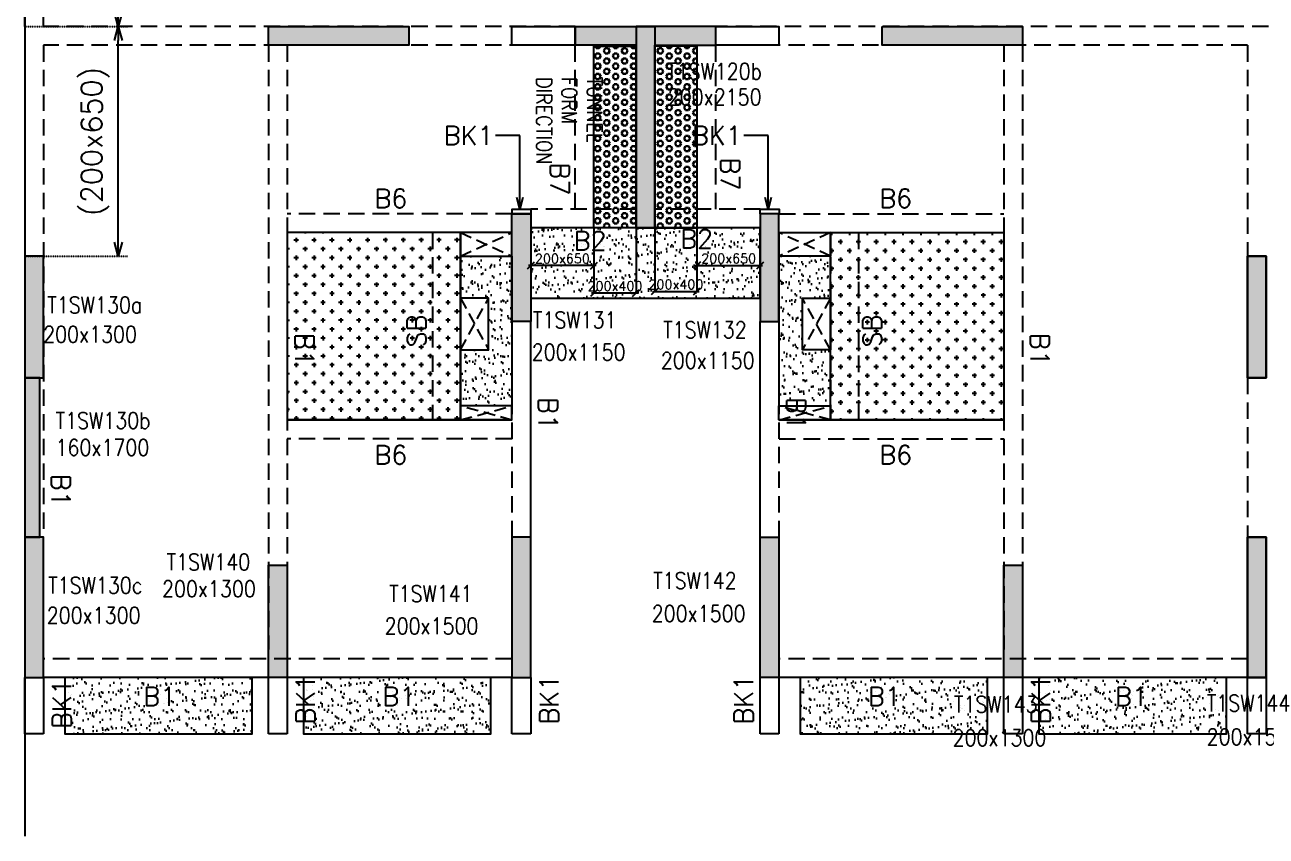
# Model space of a CAD drawing. Header units: millimetres. Extents: x 1078357 to 2594950, y -5122486 to -4636555.
# Drawn here: x 1514224 to 1527475, y -4671650 to -4662989 of the extents above; entities that cross this region are included whole.
import ezdxf

# ---------------------------------------------------------------- set-up
doc = ezdxf.new("R2010")
doc.units = ezdxf.units.MM
doc.header["$PDMODE"] = 35
for name, pattern in [('CONTINOUS', [0]), ('DOT', [0.25, 0, -0.25]), ('HIDDEN', [0.375, 0.25, -0.125]), ('New Retail block$0$CONTINOUS', [0])]:
    doc.linetypes.add(name, pattern=pattern)
doc.layers.get('0').update_dxf_attribs({"lineweight": 0})
doc.layers.get('Defpoints').update_dxf_attribs({"lineweight": 0})
for name, color, linetype, lineweight in [('A-_ANOTDIMA_D-', 6, 'Continuous', 13), ('COL. NO.', 30, 'Continuous', 25), ('COL. SIZE', 7, 'Continuous', 25), ('DIM', 9, 'Continuous', 25), ('HATCH', 8, 'Continuous', 30)]:
    doc.layers.add(name, color=color, linetype=linetype, lineweight=lineweight)
for name, color, linetype in [('B-200x325', 201, 'HIDDEN'), ('DROP SLAB', 8, 'Continuous'), ('EXPANSION JOINT', 10, 'HIDDEN'), ('NON STR. RCC WALL', 6, 'Continuous'), ('S-BEAM', 3, 'HIDDEN'), ('S-BEAM NO.', 6, 'Continuous'), ('S-COLUMN', 1, 'Continuous'), ('S-CUTOUT', 8, 'HIDDEN'), ('S-DIM', 2, 'Continuous'), ('S-SLAB-PROJECTION', 54, 'New Retail block$0$CONTINOUS'), ('SLAB FOLD', 8, 'Continuous'), ('TEXT', 7, 'Continuous')]:
    doc.layers.add(name, color=color, linetype=linetype)
doc.styles.add('Roman', font='romans')
doc.styles.add('ROMANS', font='romans.shx', dxfattribs={"width": 0.85})
doc.dimstyles.new('HARESH', dxfattribs={"dimtxt": 150, "dimasz": 75, "dimexe": 0, "dimexo": 0, "dimgap": 25, "dimtad": 1, "dimdec": 0, "dimdsep": 46, "dimtxsty": 'Roman', "dimblk": 'OBLIQUE', "dimcen": 225, "dimdle": 25, "dimclrd": 2, "dimclre": 2, "dimclrt": 7, "dimadec": 8, "dimazin": 1, "dimtfac": 1, "dimtdec": 0, "dimtmove": 0, "dimatfit": 0, "dimfxl": 1, "dimlwd": -1, "dimlwe": -1, "dimarcsym": 0})
pattern_1 = [(180, (374974.816, 211966.337), (-7e-15, -54.99261315), [31.75, -63.5]), (300, (374974.816, 211966.337), (47.625, 27.4963066), [31.75, -63.5]), (240, (374943.066, 211966.337), (47.625, -27.4963066), [31.75, -63.5])]

# ---------------------------------------------------------------- blocks, each defined once
blk = doc.blocks.new('_Open30')
at = {"color": 0, "linetype": 'ByBlock', "lineweight": -2}
for p, q in [((-1, 0.268), (0, 0)), ((0, 0), (-1, -0.268)), ((0, 0), (-1, 0))]:
    blk.add_line(p, q, dxfattribs=at)
blk = doc.blocks.new('*D1573')
at = {"layer": 'Defpoints', "color": 0, "linetype": 'CONTINOUS', "ltscale": 0.5, "transparency": 16777216}
for p in [(1514225, -4663008, 0), (1515222, -4663008), (1514225, -4665458, 0)]:
    blk.add_point(p, dxfattribs=at)
at = {"layer": 'S-DIM', "color": 2, "linetype": 'DOT', "ltscale": 0.5, "transparency": 16777216}
for p, q in [((1514225, -4663008), (1515322, -4663008)), ((1514225, -4665458), (1515322, -4665458))]:
    blk.add_line(p, q, dxfattribs=at)
at = {"layer": 'S-DIM', "color": 2, "linetype": 'CONTINOUS', "ltscale": 0.5, "transparency": 16777216}
blk.add_line((1515222, -4665308), (1515222, -4663158), dxfattribs=at)
at = {"layer": 'S-DIM', "color": 2, "linetype": 'CONTINOUS', "ltscale": 0.5, "transparency": 16777216, "xscale": 150, "yscale": 150, "zscale": 150}
for p, rotation in [((1515222, -4663008), 90), ((1515222, -4665458), 270)]:
    blk.add_blockref('_Open30', p, dxfattribs=dict(at, rotation=rotation))
at = {"layer": 'S-DIM', "color": 7, "linetype": 'CONTINOUS', "ltscale": 0.5, "transparency": 16777216, "insert": (1514975, -4664233), "char_height": 225, "attachment_point": 5, "rotation": 90, "style": 'Roman'}
blk.add_mtext('(200x650)', dxfattribs=at)
blk = doc.blocks.new('*D1574')
at = {"layer": 'Defpoints', "color": 0, "linetype": 'CONTINOUS', "ltscale": 0.5, "transparency": 16777216}
for p in [(1514225, -4661008, 0), (1514225, -4663008, 0), (1515222, -4663008)]:
    blk.add_point(p, dxfattribs=at)
at = {"layer": 'S-DIM', "color": 2, "linetype": 'DOT', "ltscale": 0.5, "transparency": 16777216}
for p, q in [((1514225, -4661008), (1515322, -4661008)), ((1514225, -4663008), (1515322, -4663008))]:
    blk.add_line(p, q, dxfattribs=at)
at = {"layer": 'S-DIM', "color": 2, "linetype": 'CONTINOUS', "ltscale": 0.5, "transparency": 16777216}
blk.add_line((1515222, -4661158), (1515222, -4662858), dxfattribs=at)
at = {"layer": 'S-DIM', "color": 2, "linetype": 'CONTINOUS', "ltscale": 0.5, "transparency": 16777216, "xscale": 150, "yscale": 150, "zscale": 150}
for p, rotation in [((1515222, -4661008), 90), ((1515222, -4663008), 270)]:
    blk.add_blockref('_Open30', p, dxfattribs=dict(at, rotation=rotation))
at = {"layer": 'S-DIM', "color": 7, "linetype": 'CONTINOUS', "ltscale": 0.5, "transparency": 16777216, "insert": (1514975, -4662008), "char_height": 225, "attachment_point": 5, "rotation": 90, "style": 'Roman'}
blk.add_mtext('(200x450)', dxfattribs=at)
blk = doc.blocks.new('_Oblique')
at = {"color": 0, "linetype": 'ByBlock', "lineweight": -2}
blk.add_line((-0.5, -0.5), (0.5, 0.5), dxfattribs=at)
blk = doc.blocks.new('*D1215')
at = {"layer": 'Defpoints', "color": 0, "ltscale": 700, "transparency": 16777216}
for p in [(1520299, -4665158, 0), (1520749, -4665158, 0), (1520299, -4665853)]:
    blk.add_point(p, dxfattribs=at)
at = {"layer": 'DIM', "color": 2, "ltscale": 700, "transparency": 16777216}
for p, q in [((1520299, -4665158), (1520299, -4665853)), ((1520749, -4665158), (1520749, -4665853)), ((1520774, -4665853), (1520274, -4665853))]:
    blk.add_line(p, q, dxfattribs=at)
at = {"layer": 'DIM', "color": 2, "ltscale": 700, "transparency": 16777216, "xscale": 75, "yscale": 75, "zscale": 75, "rotation": 180}
blk.add_blockref('_Oblique', (1520299, -4665853), dxfattribs=at)
at = {"layer": 'DIM', "color": 2, "ltscale": 700, "transparency": 16777216, "xscale": 75, "yscale": 75, "zscale": 75}
blk.add_blockref('_Oblique', (1520749, -4665853), dxfattribs=at)
at = {"layer": 'DIM', "color": 7, "ltscale": 700, "transparency": 16777216, "insert": (1520524, -4665778), "char_height": 150, "attachment_point": 5, "style": 'Roman'}
blk.add_mtext('{\\H0.666667x;200x400}', dxfattribs=at)
blk = doc.blocks.new('*D1216')
at = {"layer": 'Defpoints', "color": 0, "ltscale": 700, "transparency": 16777216}
for p in [(1519624, -4665158, 0), (1520299, -4665158, 0), (1519624, -4665560)]:
    blk.add_point(p, dxfattribs=at)
at = {"layer": 'DIM', "color": 2, "ltscale": 700, "transparency": 16777216}
for p, q in [((1519624, -4665158), (1519624, -4665560)), ((1520299, -4665158), (1520299, -4665560)), ((1520324, -4665560), (1519599, -4665560))]:
    blk.add_line(p, q, dxfattribs=at)
at = {"layer": 'DIM', "color": 2, "ltscale": 700, "transparency": 16777216, "xscale": 75, "yscale": 75, "zscale": 75, "rotation": 180}
blk.add_blockref('_Oblique', (1519624, -4665560), dxfattribs=at)
at = {"layer": 'DIM', "color": 2, "ltscale": 700, "transparency": 16777216, "xscale": 75, "yscale": 75, "zscale": 75}
blk.add_blockref('_Oblique', (1520299, -4665560), dxfattribs=at)
at = {"layer": 'DIM', "color": 7, "ltscale": 700, "transparency": 16777216, "insert": (1519962, -4665485), "char_height": 150, "attachment_point": 5, "style": 'Roman'}
blk.add_mtext('{\\H0.666667x;200x650}', dxfattribs=at)
blk = doc.blocks.new('*D1217')
at = {"layer": 'Defpoints', "color": 0, "ltscale": 700, "transparency": 16777216}
for p in [(1520949, -4665158, 0), (1521399, -4665158, 0), (1521399, -4665835)]:
    blk.add_point(p, dxfattribs=at)
at = {"layer": 'DIM', "color": 2, "ltscale": 700, "transparency": 16777216}
for p, q in [((1520949, -4665158), (1520949, -4665835)), ((1521399, -4665158), (1521399, -4665835)), ((1520924, -4665835), (1521424, -4665835))]:
    blk.add_line(p, q, dxfattribs=at)
at = {"layer": 'DIM', "color": 2, "ltscale": 700, "transparency": 16777216, "xscale": 75, "yscale": 75, "zscale": 75, "rotation": 180}
blk.add_blockref('_Oblique', (1520949, -4665835), dxfattribs=at)
at = {"layer": 'DIM', "color": 2, "ltscale": 700, "transparency": 16777216, "xscale": 75, "yscale": 75, "zscale": 75}
blk.add_blockref('_Oblique', (1521399, -4665835), dxfattribs=at)
at = {"layer": 'DIM', "color": 7, "ltscale": 700, "transparency": 16777216, "insert": (1521174, -4665760), "char_height": 150, "attachment_point": 5, "style": 'Roman'}
blk.add_mtext('{\\H0.666667x;200x400}', dxfattribs=at)
blk = doc.blocks.new('*D1218')
at = {"layer": 'Defpoints', "color": 0, "ltscale": 700, "transparency": 16777216}
for p in [(1521399, -4665158, 0), (1522074, -4665158, 0), (1522074, -4665558)]:
    blk.add_point(p, dxfattribs=at)
at = {"layer": 'DIM', "color": 2, "ltscale": 700, "transparency": 16777216}
for p, q in [((1521399, -4665158), (1521399, -4665558)), ((1522074, -4665158), (1522074, -4665558)), ((1521374, -4665558), (1522099, -4665558))]:
    blk.add_line(p, q, dxfattribs=at)
at = {"layer": 'DIM', "color": 2, "ltscale": 700, "transparency": 16777216, "xscale": 75, "yscale": 75, "zscale": 75, "rotation": 180}
blk.add_blockref('_Oblique', (1521399, -4665558), dxfattribs=at)
at = {"layer": 'DIM', "color": 2, "ltscale": 700, "transparency": 16777216, "xscale": 75, "yscale": 75, "zscale": 75}
blk.add_blockref('_Oblique', (1522074, -4665558), dxfattribs=at)
at = {"layer": 'DIM', "color": 7, "ltscale": 700, "transparency": 16777216, "insert": (1521737, -4665483), "char_height": 150, "attachment_point": 5, "style": 'Roman'}
blk.add_mtext('{\\H0.666667x;200x650}', dxfattribs=at)
blk = doc.blocks.new('G$CD63B60BD')
at = {"layer": 'COL. NO.', "linetype": 'Continuous', "style": 'ROMANS', "width": 0.85}
for s, p in [('T1SW120b', (51580, 6384, -320)), ('T1SW130a', (44965, 3891, -320)), ('T1SW131', (50148, 3730, -320)), ('T1SW132', (51538, 3625, -320)), ('T1SW130b', (45053, 2657, -320)), ('T1SW140', (46238, 1147, -320)), ('T1SW130c', (44974, 898, -323)), ('T1SW142', (51431, 949, -320)), ('T1SW141', (48613, 809, -320)), ('T1SW143', (54642, -372, -320)), ('T1SW144', (57341, -360, -320))]:
    blk.add_text(s, height=175, dxfattribs=at).set_placement(p)
at = {"layer": 'COL. SIZE', "linetype": 'Continuous', "style": 'ROMANS', "width": 0.85}
for s, p in [('200x2150', (51588, 6110, -320)), ('200x1300', (44921, 3577, -320)), ('200x1150', (50136, 3387, -320)), ('200x1150', (51514, 3298, -320)), ('160x1700', (45053, 2369, -320)), ('200x1300', (46190, 861, -320)), ('200x1300', (44959, 577, -323)), ('200x1500', (51417, 597, -320)), ('200x1500', (48566, 464, -320)), ('200x1300', (54628, -730, -320)), ('200x1500', (57340, -720, -320))]:
    blk.add_text(s, height=175, dxfattribs=at).set_placement(p)

msp = doc.modelspace()

# ---------------------------------------------------------------- hatches: boundary and pattern name
at = {"layer": 'DROP SLAB'}
h = msp.add_hatch(dxfattribs=at)
h.set_pattern_fill('CROSS', color=8, scale=15, angle=0.03079)
h.set_pattern_definition([(180.03079016, (-6183816.22, 28119725.3), (-95.19879988, -95.3011726), [47.625, -142.875]), (270.03079016, (-6183840.05, 28119749.1), (95.3011726, -95.19879988), [47.625, -142.875])])
h.paths.add_polyline_path([(1518874.4, -4665207.8), (1517024.3, -4665207.8), (1517024.3, -4667207.6), (1518874.4, -4667207.6)])
h = msp.add_hatch(dxfattribs=at)
h.set_pattern_fill('CROSS', color=8, scale=15, angle=0.03079)
h.set_pattern_definition([(180.03079016, (-5086591.51, 23435706.12), (-95.19879988, -95.3011726), [47.625, -142.875]), (270.03079016, (-5086615.33, 23435729.92), (95.3011726, -95.19879988), [47.625, -142.875])])
h.paths.add_polyline_path([(1522824.3, -4665207.8), (1524674.3, -4665207.8), (1524674.3, -4667207.6), (1522824.3, -4667207.6)])
at = {"layer": 'HATCH', "ltscale": 1000}
h = msp.add_hatch(dxfattribs=at)
h.set_pattern_fill('HEX', color=8, scale=10, angle=180)
h.set_pattern_definition(pattern_1)
h.paths.add_polyline_path([(1520749.5, -4663218.5), (1520299.5, -4663218.5), (1520299.5, -4665157.8), (1520749.5, -4665157.8)])
h = msp.add_hatch(dxfattribs=at)
h.set_pattern_fill('HEX', color=8, scale=10, angle=180)
h.set_pattern_definition(pattern_1)
h.paths.add_polyline_path([(1520949.9, -4663218.5), (1521399.9, -4663218.5), (1521399.9, -4665157.8), (1520949.9, -4665157.8)])
at = {"layer": 'HATCH'}
h = msp.add_hatch(dxfattribs=at)
h.set_pattern_fill('AR-SAND', color=8, scale=3, angle=179.97015)
h.set_pattern_definition([(37.47015413, (-3591658.38, 18701550.74), (-4.72361136, 146.8264517), [0, -115.824, 0, -129.54, 0, -123.825]), (7.4701541, (-3591658.38, 18701550.74), (134.9689868, 214.9772528), [0, -62.484, 0, -104.394, 0, -40.005]), (327.4701541, (-3591752.11, 18701550.79), (237.2979035, 0.3075449), [0, -38.1, 0, -137.16, 0, -179.07]), (317.4701541, (-3591752.1, 18701550.79), (229.1017424, 66.759465), [0, -19.05, 0, -89.916, 0, -102.87])])
h.paths.add_polyline_path([(1522074.6, -4665157.8), (1519624.6, -4665157.8), (1519624.6, -4665757.9), (1522074.6, -4665757.9)])
h = msp.add_hatch(dxfattribs=at)
h.set_pattern_fill('AR-SAND', color=8, scale=3, angle=179.97015)
h.set_pattern_definition([(37.47015413, (-3591658.29, 18701550.74), (-4.72361136, 146.8264517), [0, -115.824, 0, -129.54, 0, -123.825]), (7.4701541, (-3591658.3, 18701550.74), (134.9689868, 214.9772528), [0, -62.484, 0, -104.394, 0, -40.005]), (327.4701541, (-3591752.02, 18701550.79), (237.2979035, 0.3075449), [0, -38.1, 0, -137.16, 0, -179.07]), (317.4701541, (-3591752.02, 18701550.79), (229.1017424, 66.759465), [0, -19.05, 0, -89.916, 0, -102.87])])
h.paths.add_polyline_path([(1522074.7, -4665157.8), (1519624.7, -4665157.8), (1519624.7, -4665907.8), (1522074.7, -4665907.8)])
h = msp.add_hatch(dxfattribs=at)
h.set_pattern_fill('AR-SAND', color=8, scale=3, angle=359.97015)
h.set_pattern_definition([(37.47015413, (-4699394.48, 23609517.68), (-4.72361136, 146.8264517), [0, -115.824, 0, -129.54, 0, -123.825]), (7.4701541, (-4699394.48, 23609517.68), (134.9689868, 214.9772528), [0, -62.484, 0, -104.394, 0, -40.005]), (327.47015413, (-4699488.2, 23609517.73), (237.29790347, 0.3075449), [0, -38.1, 0, -137.16, 0, -179.07]), (317.4701541, (-4699488.2, 23609517.73), (229.1017424, 66.759465), [0, -19.05, 0, -89.916, 0, -102.87])])
h.paths.add_polyline_path([(1519423.6, -4667057.9), (1518873.6, -4667057.9), (1518873.6, -4666457.9), (1519173.6, -4666457.9), (1519173.6, -4665907.9), (1518873.6, -4665908), (1518873.6, -4665457.9), (1519423.6, -4665457.9)])
h = msp.add_hatch(dxfattribs=at)
h.set_pattern_fill('AR-SAND', color=8, scale=3, angle=180.02985)
h.set_pattern_definition([(37.47015413, (-4699393.71, 23609517.6), (-4.72361136, 146.8264517), [0, -115.824, 0, -129.54, 0, -123.825]), (7.4701541, (-4699393.7, 23609517.6), (134.9689868, 214.9772528), [0, -62.484, 0, -104.394, 0, -40.005]), (327.47015413, (-4699487.43, 23609517.65), (237.29790347, 0.3075449), [0, -38.1, 0, -137.16, 0, -179.07]), (317.4701541, (-4699487.43, 23609517.65), (229.1017424, 66.759465), [0, -19.05, 0, -89.916, 0, -102.87])])
h.paths.add_polyline_path([(1522274.3, -4667057.9), (1522824.3, -4667057.9), (1522824.3, -4666457.8), (1522524.4, -4666457.8), (1522524.4, -4665907.9), (1522824.3, -4665907.9), (1522824.3, -4665457.9), (1522274.4, -4665457.9)])
h = msp.add_hatch(dxfattribs=at)
h.set_pattern_fill('AR-SAND', color=8, scale=3, angle=179.97015)
h.set_pattern_definition([(37.47015413, (-3590333.38, 18701550.75), (-4.72361136, 146.8264517), [0, -115.824, 0, -129.54, 0, -123.825]), (7.4701541, (-3590333.38, 18701550.75), (134.9689868, 214.9772528), [0, -62.484, 0, -104.394, 0, -40.005]), (327.4701541, (-3590427.11, 18701550.8), (237.2979035, 0.3075449), [0, -38.1, 0, -137.16, 0, -179.07]), (317.4701541, (-3590427.1, 18701550.8), (229.1017424, 66.759465), [0, -19.05, 0, -89.916, 0, -102.87])])
h.paths.add_polyline_path([(1516649.6, -4669957.9), (1514649.6, -4669957.9), (1514649.6, -4670557.9), (1516649.6, -4670557.9)])
h = msp.add_hatch(dxfattribs=at)
h.set_pattern_fill('AR-SAND', color=8, scale=3, angle=179.97015)
h.set_pattern_definition([(37.47015413, (-3592883.38, 18701550.75), (-4.72361136, 146.8264517), [0, -115.824, 0, -129.54, 0, -123.825]), (7.4701541, (-3592883.38, 18701550.75), (134.9689868, 214.9772528), [0, -62.484, 0, -104.394, 0, -40.005]), (327.4701541, (-3592977.11, 18701550.8), (237.2979035, 0.3075449), [0, -38.1, 0, -137.16, 0, -179.07]), (317.4701541, (-3592977.1, 18701550.8), (229.1017424, 66.759465), [0, -19.05, 0, -89.916, 0, -102.87])])
h.paths.add_polyline_path([(1519199.6, -4669957.9), (1517199.6, -4669957.9), (1517199.6, -4670557.9), (1519199.6, -4670557.9)])
h = msp.add_hatch(dxfattribs=at)
h.set_pattern_fill('AR-SAND', color=8, scale=3, angle=179.97015)
h.set_pattern_definition([(37.47015413, (-3598183.38, 18701550.75), (-4.72361136, 146.8264517), [0, -115.824, 0, -129.54, 0, -123.825]), (7.4701541, (-3598183.38, 18701550.75), (134.9689868, 214.9772528), [0, -62.484, 0, -104.394, 0, -40.005]), (327.4701541, (-3598277.11, 18701550.8), (237.2979035, 0.3075449), [0, -38.1, 0, -137.16, 0, -179.07]), (317.4701541, (-3598277.1, 18701550.8), (229.1017424, 66.759465), [0, -19.05, 0, -89.916, 0, -102.87])])
h.paths.add_polyline_path([(1524499.6, -4669957.9), (1522499.6, -4669957.9), (1522499.6, -4670557.9), (1524499.6, -4670557.9)])
h = msp.add_hatch(dxfattribs=at)
h.set_pattern_fill('AR-SAND', color=8, scale=3, angle=179.97015)
h.set_pattern_definition([(37.47015413, (-3600733.38, 18701550.75), (-4.72361136, 146.8264517), [0, -115.824, 0, -129.54, 0, -123.825]), (7.4701541, (-3600733.38, 18701550.75), (134.9689868, 214.9772528), [0, -62.484, 0, -104.394, 0, -40.005]), (327.4701541, (-3600827.11, 18701550.8), (237.2979035, 0.3075449), [0, -38.1, 0, -137.16, 0, -179.07]), (317.4701541, (-3600827.1, 18701550.8), (229.1017424, 66.759465), [0, -19.05, 0, -89.916, 0, -102.87])])
h.paths.add_polyline_path([(1527049.6, -4669957.9), (1525049.6, -4669957.9), (1525049.6, -4670557.9), (1527049.6, -4670557.9)])
at = {"layer": 'S-COLUMN', "lineweight": 25}
h = msp.add_hatch(color=1, dxfattribs=at)
h.dxf.hatch_style = 1
h.paths.add_polyline_path([(1516824.4, -4663007.9), (1518324.4, -4663007.9), (1518324.4, -4663207.9), (1516824.4, -4663207.9)])
h = msp.add_hatch(color=1, dxfattribs=at)
h.dxf.hatch_style = 1
h.paths.add_polyline_path([(1520749.4, -4663207.9), (1520099.4, -4663207.9), (1520099.4, -4663007.9), (1520949.4, -4663007.9), (1520949.4, -4665157.9), (1520749.4, -4665157.9)])
at = {"layer": 'S-COLUMN', "lineweight": 25, "extrusion": (1.00316e-06, -2.11765e-11, 1)}
h = msp.add_hatch(color=1, dxfattribs=at)
h.dxf.hatch_style = 1
h.paths.add_polyline_path([(1520949.4, -4663207.9), (1521599.4, -4663207.9), (1521599.4, -4663007.9), (1520749.4, -4663007.9), (1520749.4, -4665157.9), (1520949.4, -4665157.9)])
at = {"layer": 'S-COLUMN', "lineweight": 25}
h = msp.add_hatch(color=1, dxfattribs=at)
h.dxf.hatch_style = 1
h.paths.add_polyline_path([(1523374.4, -4663007.9), (1524874.4, -4663007.9), (1524874.4, -4663207.9), (1523374.4, -4663207.9)])
h = msp.add_hatch(color=1, dxfattribs=at)
h.dxf.hatch_style = 1
h.paths.add_polyline_path([(1519424.4, -4665007.9), (1519624.4, -4665007.9), (1519624.4, -4666157.9), (1519424.4, -4666157.9)])
at = {"layer": 'S-COLUMN', "lineweight": 25, "extrusion": (1.00316e-06, -2.11765e-11, 1)}
h = msp.add_hatch(color=1, dxfattribs=at)
h.dxf.hatch_style = 1
h.paths.add_polyline_path([(1522274.4, -4665007.9), (1522074.4, -4665007.9), (1522074.4, -4666157.9), (1522274.4, -4666157.9)])
at = {"layer": 'S-COLUMN', "lineweight": 25}
h = msp.add_hatch(color=1, dxfattribs=at)
h.dxf.hatch_style = 1
h.paths.add_polyline_path([(1514424.4, -4665457.9), (1514224.4, -4665457.9), (1514224.4, -4666757.9), (1514424.4, -4666757.9)])
at = {"layer": 'S-COLUMN', "lineweight": 25, "extrusion": (1.00316e-06, -2.11765e-11, 1)}
h = msp.add_hatch(color=1, dxfattribs=at)
h.dxf.hatch_style = 1
h.paths.add_polyline_path([(1527474.4, -4665457.9), (1527274.4, -4665457.9), (1527274.4, -4666757.9), (1527474.4, -4666757.9)])
at = {"layer": 'S-COLUMN', "lineweight": 25, "extrusion": (-1.00316e-06, -1.91639e-11, 1)}
h = msp.add_hatch(color=1, dxfattribs=at)
h.dxf.hatch_style = 1
h.paths.add_polyline_path([(1527274.4, -4665457.9), (1527474.4, -4665457.9), (1527474.4, -4666757.9), (1527274.4, -4666757.9)])
at = {"layer": 'S-COLUMN', "lineweight": 25, "extrusion": (-1.00316e-06, -2.11765e-11, 1)}
h = msp.add_hatch(color=1, dxfattribs=at)
h.dxf.hatch_style = 1
h.paths.add_polyline_path([(1514224.4, -4668457.9), (1514384.4, -4668457.9), (1514384.4, -4666757.9), (1514224.4, -4666757.9)])
at = {"layer": 'S-COLUMN', "lineweight": 25}
h = msp.add_hatch(color=1, dxfattribs=at)
h.dxf.hatch_style = 1
h.paths.add_polyline_path([(1514224.4, -4669957.9), (1514424.4, -4669957.9), (1514424.4, -4668457.9), (1514224.4, -4668457.9)])
h = msp.add_hatch(color=1, dxfattribs=at)
h.dxf.hatch_style = 1
h.paths.add_polyline_path([(1519424.4, -4669957.9), (1519624.4, -4669957.9), (1519624.4, -4668457.9), (1519424.4, -4668457.9)])
at = {"layer": 'S-COLUMN', "lineweight": 25, "extrusion": (1.00316e-06, -2.11765e-11, 1)}
h = msp.add_hatch(color=1, dxfattribs=at)
h.dxf.hatch_style = 1
h.paths.add_polyline_path([(1522274.4, -4669957.9), (1522074.4, -4669957.9), (1522074.4, -4668457.9), (1522274.4, -4668457.9)])
h = msp.add_hatch(color=1, dxfattribs=at)
h.dxf.hatch_style = 1
h.paths.add_polyline_path([(1527474.4, -4669957.9), (1527274.4, -4669957.9), (1527274.4, -4668457.9), (1527474.4, -4668457.9)])
at = {"layer": 'S-COLUMN', "lineweight": 25, "extrusion": (-1.00316e-06, -1.91639e-11, 1)}
h = msp.add_hatch(color=1, dxfattribs=at)
h.dxf.hatch_style = 1
h.paths.add_polyline_path([(1527274.4, -4669957.9), (1527474.4, -4669957.9), (1527474.4, -4668457.9), (1527274.4, -4668457.9)])
at = {"layer": 'S-COLUMN', "lineweight": 25}
h = msp.add_hatch(color=1, dxfattribs=at)
h.dxf.hatch_style = 1
h.paths.add_polyline_path([(1517024.4, -4668757.9), (1517024.4, -4669957.9), (1516824.4, -4669957.9), (1516824.4, -4668757.9)])
h = msp.add_hatch(color=1, dxfattribs=at)
h.dxf.hatch_style = 1
h.paths.add_polyline_path([(1524874.4, -4668757.9), (1524874.4, -4669957.9), (1524674.4, -4669957.9), (1524674.4, -4668757.9)])

# ---------------------------------------------------------------- linework, layer by layer
at = {"layer": 'DROP SLAB', "color": 3, "linetype": 'CONTINOUS', "ltscale": 500, "elevation": 0}
for points in [[(1518874.4, -4665207.8), (1517024.3, -4665207.8), (1517024.3, -4667207.6), (1518874.4, -4667207.6)], [(1518874.4, -4665457.9), (1519424.2, -4665457.9), (1519424.2, -4665207.8), (1518874.4, -4665207.8)], [(1522824.4, -4665457.9), (1522274.5, -4665457.9), (1522274.5, -4665207.8), (1522824.4, -4665207.8)], [(1522824.3, -4665207.8), (1524674.3, -4665207.8), (1524674.3, -4667207.6), (1522824.3, -4667207.6)], [(1518874.3, -4666457.9), (1519174.3, -4666457.9), (1519174.3, -4665907.9), (1518874.3, -4665907.9)], [(1522824.4, -4666457.9), (1522524.4, -4666457.9), (1522524.4, -4665907.9), (1522824.4, -4665907.9)], [(1518873.9, -4667207.6), (1519423.9, -4667207.6), (1519423.9, -4667057.8), (1518873.9, -4667057.8)], [(1522824.4, -4667207.6), (1522274.4, -4667207.6), (1522274.4, -4667057.9), (1522824.4, -4667057.9)]]:
    msp.add_lwpolyline(points, close=True, dxfattribs=at)
at = {"layer": 'EXPANSION JOINT'}
msp.add_line((1514224.6, -4651317.9, 0), (1514224.6, -4671650.4, 0), dxfattribs=at)
msp.add_line((1514224.6, -4651317.9, 0), (1514224.6, -4671650.4, 0), dxfattribs=at)
at = {"layer": 'NON STR. RCC WALL', "elevation": 0}
for points in [[(1519424.4, -4663007.9), (1520099.4, -4663007.9), (1520099.4, -4663207.9), (1519424.4, -4663207.9)], [(1521599.4, -4663007.9), (1522274.4, -4663007.9), (1522274.4, -4663207.8), (1521599.4, -4663207.8)]]:
    msp.add_lwpolyline(points, close=True, dxfattribs=at)
at = {"layer": 'S-BEAM', "linetype": 'Continuous', "ltscale": 500}
msp.add_line((1514224.6, -4663007.9, 0), (1514224.6, -4661007.9, 0), dxfattribs=at)
at = {"layer": 'S-BEAM', "linetype": 'HIDDEN', "ltscale": 500}
msp.add_line((1514424.6, -4663007.9, 0), (1514424.6, -4661007.8, 0), dxfattribs=at)
at = {"layer": 'S-BEAM', "linetype": 'CONTINOUS', "ltscale": 700}
for p, q in [((1514224.6, -4663007.9, 0), (1514224.6, -4668457.8, 0)), ((1519624.6, -4668457.8, 0), (1519624.6, -4666157.8, 0)), ((1522074.6, -4668457.8, 0), (1522074.6, -4666157.8, 0)), ((1514224.3, -4670557.8, 0), (1514224.3, -4669957.8, 0)), ((1514424.3, -4669957.8, 0), (1514424.3, -4670557.8, 0)), ((1519424.6, -4669957.8, 0), (1514424.6, -4669957.8, 0)), ((1516824.4, -4670557.9, 0), (1516824.4, -4669957.9, 0)), ((1517024.4, -4669957.9, 0), (1517024.4, -4670557.9, 0)), ((1519424.4, -4670557.9, 0), (1519424.4, -4669957.9, 0)), ((1519624.4, -4669957.9, 0), (1519624.4, -4670557.9, 0)), ((1522074.4, -4670557.9, 0), (1522074.4, -4669957.9, 0)), ((1522274.4, -4669957.9, 0), (1522274.4, -4670557.9, 0)), ((1527274.6, -4669957.8, 0), (1522274.6, -4669957.8, 0)), ((1524674.5, -4670557.9, 0), (1524674.5, -4669957.9, 0)), ((1524874.5, -4669957.9, 0), (1524874.5, -4670557.9, 0)), ((1527274.5, -4670557.9, 0), (1527274.5, -4669957.9, 0)), ((1527474.5, -4669957.9, 0), (1527474.5, -4670557.9, 0)), ((1514424.3, -4670557.8, 0), (1514224.3, -4670557.8, 0)), ((1517024.4, -4670557.9, 0), (1516824.4, -4670557.9, 0)), ((1519624.4, -4670557.9, 0), (1519424.4, -4670557.9, 0)), ((1522274.4, -4670557.9, 0), (1522074.4, -4670557.9, 0)), ((1524874.5, -4670557.9, 0), (1524674.5, -4670557.9, 0)), ((1527474.5, -4670557.9, 0), (1527274.5, -4670557.9, 0))]:
    msp.add_line(p, q, dxfattribs=at)
at = {"layer": 'S-BEAM', "linetype": 'HIDDEN', "ltscale": 700}
for p, q in [((1520099.4, -4663007.9, 0), (1514424.6, -4663007.9, 0)), ((1533799.4, -4663007.9, 0), (1521599.4, -4663007.9, 0)), ((1520099.4, -4663207.9, 0), (1514424.6, -4663207.9, 0)), ((1514424.6, -4663207.9, 0), (1514424.6, -4668457.8, 0)), ((1516824.6, -4663207.9, 0), (1516824.6, -4669657.8, 0)), ((1517024.6, -4663207.9, 0), (1517024.6, -4669657.8, 0)), ((1527274.6, -4663207.9, 0), (1521599.4, -4663207.9, 0)), ((1524674.6, -4663207.9, 0), (1524674.6, -4669657.8, 0)), ((1524874.6, -4663207.9, 0), (1524874.6, -4669657.8, 0)), ((1527274.6, -4663207.9, 0), (1527274.6, -4665457.8, 0)), ((1520749.6, -4664957.8, 0), (1519624.6, -4664957.8, 0)), ((1522074.6, -4664957.8, 0), (1520949.6, -4664957.8, 0)), ((1518574.4, -4665207.8, 0), (1518574.4, -4667207.6, 0)), ((1522824.2, -4665208, 0), (1522824.2, -4667207.8, 0)), ((1523124.2, -4665208, 0), (1523124.2, -4667207.8, 0)), ((1519424.6, -4668457.8, 0), (1519424.6, -4666157.8, 0)), ((1522274.6, -4668457.8, 0), (1522274.6, -4666157.8, 0)), ((1527274.6, -4666757.8, 0), (1527274.6, -4668457.8, 0)), ((1519424.6, -4669757.8, 0), (1514424.6, -4669757.8, 0)), ((1527274.6, -4669757.8, 0), (1522274.6, -4669757.8, 0))]:
    msp.add_line(p, q, dxfattribs=at)
at = {"layer": 'S-BEAM', "ltscale": 700}
for p, q in [((1520099.6, -4664957.9, 0), (1520099.6, -4663207.9, 0)), ((1521599.9, -4664957.9, 0), (1521599.8, -4663207.9, 0)), ((1519424.5, -4665007.8, 0), (1517024.7, -4665007.8, 0)), ((1522274.9, -4665007.8, 0), (1524674.7, -4665007.8, 0)), ((1519424.7, -4667407.6, 0), (1517024.7, -4667407.6, 0)), ((1522274.7, -4667407.6, 0), (1524674.7, -4667407.6, 0))]:
    msp.add_line(p, q, dxfattribs=at)
at = {"layer": 'S-BEAM', "linetype": 'Continuous', "ltscale": 700}
for p, q in [((1520299.6, -4664957.9, 0), (1520299.6, -4663218.5, 0)), ((1521399.9, -4664957.9, 0), (1521399.8, -4663218.5, 0)), ((1519424.5, -4665207.8, 0), (1517024.7, -4665207.8, 0)), ((1522074.6, -4665157.8, 0), (1519624.6, -4665157.8, 0)), ((1522274.9, -4665207.8, 0), (1524674.7, -4665207.8, 0)), ((1519424.7, -4667207.6, 0), (1517024.7, -4667207.6, 0)), ((1522274.7, -4667207.6, 0), (1524674.7, -4667207.6, 0))]:
    msp.add_line(p, q, dxfattribs=at)
at = {"layer": 'S-BEAM', "linetype": 'ByBlock', "ltscale": 700}
msp.add_line((1518874.4, -4665207.8, 0), (1518874.4, -4667207.6, 0), dxfattribs=at)
at = {"layer": 'S-BEAM', "linetype": 'Continuous', "ltscale": 700, "elevation": 0}
for points in [[(1519624.6, -4665007.9), (1519424.6, -4665007.9), (1519424.6, -4664957.7), (1519624.6, -4664957.7)], [(1522274.6, -4665007.9), (1522074.6, -4665007.9), (1522074.6, -4664957.7), (1522274.6, -4664957.7)]]:
    msp.add_lwpolyline(points, close=True, dxfattribs=at)
at = {"layer": 'S-COLUMN', "color": 1, "lineweight": 25, "elevation": 0}
for points in [[(1516824.4, -4663007.9), (1518324.4, -4663007.9), (1518324.4, -4663207.9), (1516824.4, -4663207.9)], [(1523374.4, -4663007.9), (1524874.4, -4663007.9), (1524874.4, -4663207.9), (1523374.4, -4663207.9)], [(1519424.4, -4665007.9), (1519624.4, -4665007.9), (1519624.4, -4666157.9), (1519424.4, -4666157.9)], [(1514424.4, -4665457.9), (1514224.4, -4665457.9), (1514224.4, -4666757.9), (1514424.4, -4666757.9)], [(1514224.4, -4669957.9), (1514424.4, -4669957.9), (1514424.4, -4668457.9), (1514224.4, -4668457.9)], [(1519424.4, -4669957.9), (1519624.4, -4669957.9), (1519624.4, -4668457.9), (1519424.4, -4668457.9)], [(1516824.4, -4668758.1), (1517024.4, -4668758.1), (1517024.4, -4669957.9), (1516824.4, -4669957.9)], [(1524674.4, -4668758.1), (1524874.4, -4668758.1), (1524874.4, -4669957.9), (1524674.4, -4669957.9)]]:
    msp.add_lwpolyline(points, close=True, dxfattribs=at)
msp.add_lwpolyline([(1520749.4, -4663207.9), (1520099.4, -4663207.9), (1520099.4, -4663007.9), (1520949.4, -4663007.9), (1520949.4, -4665157.9), (1520749.4, -4665157.9), (1520749.4, -4663207.9)], dxfattribs=at)
at = {"layer": 'S-COLUMN', "color": 1, "lineweight": 25, "extrusion": (1.00316e-06, -2.11765e-11, 1), "elevation": 1.5}
msp.add_lwpolyline([(1520949.4, -4663207.9), (1521599.4, -4663207.9), (1521599.4, -4663007.9), (1520749.4, -4663007.9), (1520749.4, -4665157.9), (1520949.4, -4665157.9), (1520949.4, -4663207.9)], dxfattribs=at)
for points in [[(1522274.4, -4665007.9), (1522074.4, -4665007.9), (1522074.4, -4666157.9), (1522274.4, -4666157.9)], [(1527474.4, -4665457.9), (1527274.4, -4665457.9), (1527274.4, -4666757.9), (1527474.4, -4666757.9)], [(1522274.4, -4669957.9), (1522074.4, -4669957.9), (1522074.4, -4668457.9), (1522274.4, -4668457.9)], [(1527474.4, -4669957.9), (1527274.4, -4669957.9), (1527274.4, -4668457.9), (1527474.4, -4668457.9)]]:
    msp.add_lwpolyline(points, close=True, dxfattribs=at)
at = {"layer": 'S-COLUMN', "color": 1, "lineweight": 25, "extrusion": (-1.00316e-06, -1.91639e-11, 1), "elevation": -1.5}
for points in [[(1527274.4, -4665457.9), (1527474.4, -4665457.9), (1527474.4, -4666757.9), (1527274.4, -4666757.9)], [(1527274.4, -4669957.9), (1527474.4, -4669957.9), (1527474.4, -4668457.9), (1527274.4, -4668457.9)]]:
    msp.add_lwpolyline(points, close=True, dxfattribs=at)
at = {"layer": 'S-COLUMN', "color": 1, "lineweight": 25, "extrusion": (-1.00316e-06, -2.11765e-11, 1), "elevation": -1.5}
msp.add_lwpolyline([(1514224.4, -4668457.9), (1514384.4, -4668457.9), (1514384.4, -4666757.8), (1514224.4, -4666757.8)], close=True, dxfattribs=at)
at = {"layer": 'S-CUTOUT', "ltscale": 500}
for p, q in [((1518874.4, -4665457.9), (1519424.2, -4665207.8, 0)), ((1518874.4, -4665207.8, 0), (1519424.4, -4665457.9)), ((1522824.4, -4665207.8, 0), (1522274.4, -4665457.9)), ((1522824.4, -4665457.9), (1522274.5, -4665207.8, 0)), ((1518874.2, -4666457.9, 0), (1519174.3, -4665907.9, 0)), ((1518874.2, -4665907.9, 0), (1519174.3, -4666457.9, 0)), ((1522824.4, -4666457.9), (1522524.4, -4665907.9)), ((1522824.4, -4665907.9), (1522524.4, -4666457.9)), ((1519423.9, -4667207.8, 0), (1518873.9, -4667057.8, 0)), ((1518874.8, -4667207.6, 0), (1519423.9, -4667057.8, 0)), ((1522823.5, -4667207.6, 0), (1522274.4, -4667057.9, 0)), ((1522274.4, -4667207.9), (1522824.4, -4667057.9, 0))]:
    msp.add_line(p, q, dxfattribs=at)
at = {"layer": 'S-SLAB-PROJECTION', "elevation": 0}
for points in [[(1522074.7, -4665157.8), (1519624.7, -4665157.8), (1519624.7, -4665907.8), (1522074.7, -4665907.8)], [(1516649.6, -4669957.9), (1514649.6, -4669957.9), (1514649.6, -4670557.9), (1516649.6, -4670557.9)], [(1519199.6, -4669957.9), (1517199.6, -4669957.9), (1517199.6, -4670557.9), (1519199.6, -4670557.9)], [(1524499.6, -4669957.9), (1522499.6, -4669957.9), (1522499.6, -4670557.9), (1524499.6, -4670557.9)], [(1527049.6, -4669957.9), (1525049.6, -4669957.9), (1525049.6, -4670557.9), (1527049.6, -4670557.9)]]:
    msp.add_lwpolyline(points, close=True, dxfattribs=at)
at = {"layer": 'SLAB FOLD', "color": 8, "ltscale": 1000, "elevation": 0}
for points in [[(1520299.4, -4663218.5), (1520749.4, -4663218.5), (1520749.4, -4665157.8), (1520299.4, -4665157.8)], [(1521399.7, -4663218.5), (1520949.5, -4663218.5), (1520949.5, -4665157.8), (1521399.7, -4665157.8)]]:
    msp.add_lwpolyline(points, close=True, dxfattribs=at)
for points in [[(1519423.6, -4667057.9), (1518873.6, -4667057.9), (1518873.6, -4666457.9), (1519173.6, -4666457.9), (1519173.6, -4665907.9), (1518873.6, -4665908), (1518873.6, -4665457.9), (1519423.6, -4665457.9), (1519423.6, -4667057.9)], [(1522274.3, -4667057.9), (1522824.3, -4667057.9), (1522824.3, -4666457.8), (1522524.4, -4666457.8), (1522524.4, -4665907.9), (1522824.3, -4665907.9), (1522824.3, -4665457.9), (1522274.4, -4665457.9), (1522274.3, -4667057.9)]]:
    msp.add_lwpolyline(points, dxfattribs=at)

# ---------------------------------------------------------------- block references
at = {"layer": 'A-_ANOTDIMA_D-', "color": 2, "ltscale": 700}
msp.add_blockref('G$CD63B60BD', (1469499.4, -4669957.9, 0), dxfattribs=at)

# ---------------------------------------------------------------- texts
at = {"layer": 'B-200x325', "linetype": 'Continuous', "ltscale": 700, "style": 'ROMANS'}
for rotation, p in [(359.99945, (1517955.2, -4664942.6, -2.7)), (0.00134, (1523344.2, -4664942.6, -2.7)), (359.99945, (1517955.2, -4667679.7, -2.7)), (0.00134, (1523344.2, -4667679.7, -2.7))]:
    msp.add_text('B6', height=200, rotation=rotation, dxfattribs=at).set_placement(p)
at = {"layer": 'S-BEAM NO.', "linetype": 'Continuous', "ltscale": 700, "style": 'ROMANS'}
for s, rotation, p in [('BK1', 359.99906, (1518695.7, -4664269.3, -2.7)), ('BK1', 359.99906, (1521345.7, -4664269.3, -2.7)), ('B7', 269.99906, (1521652.2, -4664407.2, -2.7)), ('B7', 269.99906, (1519835.9, -4664459.3, -5.4)), ('SB', 90.00094, (1518506.2, -4666432.1, -2.7)), ('SB', 90.00094, (1523368.9, -4666432.1, -2.7))]:
    msp.add_text(s, height=200, rotation=rotation, dxfattribs=at).set_placement(p)
at = {"layer": 'S-BEAM NO.', "linetype": 'Continuous', "ltscale": 500, "style": 'ROMANS'}
for p in [(1520082.5, -4665394.4, -2.7), (1521219.2, -4665373.9, -2.7)]:
    msp.add_text('B2', height=200, dxfattribs=at).set_placement(p)
at = {"layer": 'S-BEAM NO.', "linetype": 'HIDDEN', "ltscale": 500, "style": 'ROMANS'}
for rotation, p in [(269.99906, (1517108.5, -4666279.1, -2.7)), (269.99906, (1524958.5, -4666279.2, -2.7)), (269.99906, (1519708.5, -4666964.1, -2.7)), (269.99906, (1522358.5, -4666964.1, -2.7)), (269.99906, (1514508.5, -4667783.5, -2.7)), (0.00094, (1515487.5, -4670258.1, -2.7)), (0.00094, (1518040.8, -4670258.2, -2.7)), (0.00094, (1523222.7, -4670258.2, -2.7)), (0.00094, (1525860.5, -4670258.2, -2.7))]:
    msp.add_text('B1', height=200, rotation=rotation, dxfattribs=at).set_placement(p)
at = {"layer": 'S-BEAM NO.', "linetype": 'CONTINOUS', "ltscale": 700, "style": 'ROMANS'}
for p in [(1517320, -4670457.5, 50), (1519920, -4670457.5, 50), (1521997.3, -4670457.5, 50), (1525170.1, -4670457.6, 50), (1514720, -4670504.3, 50)]:
    msp.add_text('BK1', height=200, rotation=90, dxfattribs=at).set_placement(p)
at = {"layer": 'TEXT', "insert": (1520388.1, -4663547, 0.1), "char_height": 162, "width": 162, "attachment_point": 1, "rotation": 269.99906, "style": 'ROMANS'}
msp.add_mtext('\\pxql;TUNNEL FORM DIRECTION', dxfattribs=at)

# ---------------------------------------------------------------- dimensions: what is measured, and where the dimension line sits
at = {"layer": 'DIM', "ltscale": 700}
for base, p1, p2, picture, middle in [((1519624.4, -4665560.5, 0), (1520299.1, -4665158.4, 0), (1519624.4, -4665158.4, 0), '*D1216', (1519961.7, -4665485.5, 0)), ((1522074.2, -4665558.4, 0), (1521399.3, -4665158.4, 0), (1522074.2, -4665158.4, 0), '*D1218', (1521736.8, -4665483.4, 0))]:
    dim = msp.add_linear_dim(base=base, p1=p1, p2=p2, text='{\\H0.666667x;200x650}', dimstyle='HARESH', override={"dimtxsty": 'Roman', "dimtmove": 1}, dxfattribs=at)
    dim.commit()
    dim.dimension.update_dxf_attribs({"geometry": picture, "text_midpoint": middle})
for base, p1, p2, picture, middle in [((1520299.1, -4665853.4, 0), (1520749.2, -4665158.4, 0), (1520299.1, -4665158.4, 0), '*D1215', (1520524.1, -4665853.4, 0)), ((1521399.3, -4665835.1, 0), (1520949.2, -4665158.4, 0), (1521399.3, -4665158.4, 0), '*D1217', (1521174.3, -4665835.1, 0))]:
    dim = msp.add_linear_dim(base=base, p1=p1, p2=p2, text='{\\H0.666667x;200x400}', dimstyle='HARESH', override={"dimtxsty": 'Roman'}, dxfattribs=at)
    dim.commit()
    dim.dimension.update_dxf_attribs({"geometry": picture, "text_midpoint": middle, "dimtype": 160})
at = {"layer": 'S-DIM', "linetype": 'CONTINOUS', "ltscale": 0.5}
for p1, angle, text, picture, middle in [((1514224.6, -4661007.9, 0), 90, '(200x450)', '*D1574', (1514975.3, -4662007.9, 0)), ((1514224.6, -4665457.8, 0), 270, '(200x650)', '*D1573', (1514975.3, -4664232.9, 0))]:
    dim = msp.add_linear_dim(base=(1515221.7, -4663007.9, 0), p1=p1, p2=(1514224.6, -4663007.9, 0), angle=angle, text=text, dimstyle='HARESH', override={"dimtxt": 225, "dimasz": 150, "dimexe": 100, "dimgap": 75, "dimtxsty": 'Roman', "dimblk1": 'Open30', "dimblk2": 'Open30', "dimsah": 1, "dimdle": 1, "dimfxl": 500, "dimarcsym": 1}, dxfattribs=at)
    dim.commit()
    dim.dimension.update_dxf_attribs({"geometry": picture, "text_midpoint": middle})

# ---------------------------------------------------------------- leaders
at = {"layer": 'S-BEAM NO.', "linetype": 'Continuous', "ltscale": 700}
for points in [[(1519508.1, -4664957.7, 0), (1519508.1, -4664171.5, 0), (1519249.3, -4664171.5, 0)], [(1522158.1, -4664957.7, 0), (1522158.1, -4664171.5, 0), (1521899.3, -4664171.5, 0)]]:
    msp.add_leader(points, dimstyle='HARESH', override={"dimasz": 125, "dimgap": 25, "dimtad": 0, "dimldrblk": 'Open30'}, dxfattribs=at)

doc.saveas('drawing.dxf')
